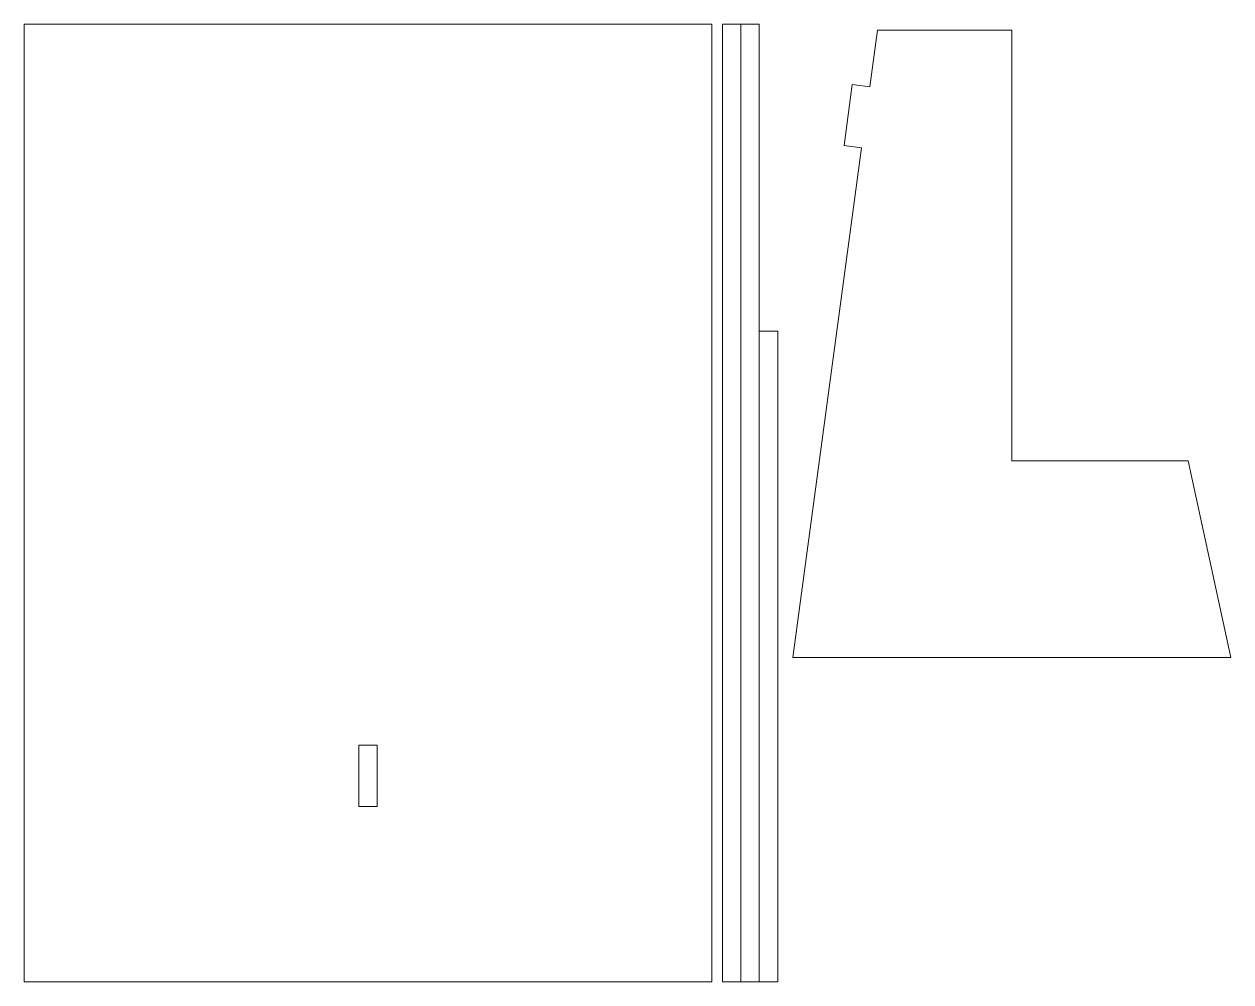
# Model space of a CAD drawing. Header units: inches. Extents: x -3.38 to 2.4, y -4.28 to 3.37.
# Drawn here: x -3.382 to -0.631, y 0.475 to 2.659 of the extents above; entities that cross this region are included whole.
import ezdxf

# ---------------------------------------------------------------- set-up
doc = ezdxf.new("R2010")
doc.units = ezdxf.units.IN
doc.header["$MEASUREMENT"] = 0
doc.layers.add('Katman 1', color=7, linetype='Continuous')

msp = doc.modelspace()

# ---------------------------------------------------------------- linework, layer by layer
at = {"layer": 'Katman 1', "color": 250, "lineweight": 9}
for points in [[(-1.8146, 2.6591), (-1.8146, 2.6591), (-3.3824, 2.6591), (-3.3824, 2.6591)], [(-3.3824, 2.6591), (-3.3824, 2.6591), (-3.3824, 0.4752), (-3.3824, 0.4752)], [(-1.8146, 0.4752), (-1.8146, 0.4752), (-1.8146, 2.6591), (-1.8146, 2.6591)], [(-1.7481, 2.6591), (-1.7481, 2.6591), (-1.7901, 2.6591), (-1.7901, 2.6591)], [(-1.7901, 2.6591), (-1.7901, 2.6591), (-1.7901, 0.4752), (-1.7901, 0.4752)], [(-1.7061, 2.6591), (-1.7061, 2.6591), (-1.7481, 2.6591), (-1.7481, 2.6591)], [(-1.7481, 2.6591), (-1.7481, 2.6591), (-1.7481, 0.4752), (-1.7481, 0.4752)], [(-1.7481, 0.4752), (-1.7481, 0.4752), (-1.7481, 2.6591), (-1.7481, 2.6591)], [(-1.7061, 0.4752), (-1.7061, 0.4752), (-1.7061, 2.6591), (-1.7061, 2.6591)], [(-1.4368, 2.645), (-1.4368, 2.645), (-1.4543, 2.5158), (-1.4543, 2.5158)], [(-1.1305, 2.645), (-1.1305, 2.645), (-1.4368, 2.645), (-1.4368, 2.645)], [(-1.1305, 1.6634), (-1.1305, 1.6634), (-1.1305, 2.645), (-1.1305, 2.645)], [(-1.4939, 2.5211), (-1.4939, 2.5211), (-1.5128, 2.3826), (-1.5128, 2.3826)], [(-1.4543, 2.5158), (-1.4543, 2.5158), (-1.4939, 2.5211), (-1.4939, 2.5211)], [(-1.4728, 2.3772), (-1.4728, 2.3772), (-1.6292, 1.2151), (-1.6292, 1.2151)], [(-1.5128, 2.3826), (-1.5128, 2.3826), (-1.4728, 2.3772), (-1.4728, 2.3772)], [(-1.6641, 1.9591), (-1.6641, 1.9591), (-1.7061, 1.9591), (-1.7061, 1.9591)], [(-1.7061, 1.9591), (-1.7061, 1.9591), (-1.7061, 0.4752), (-1.7061, 0.4752)], [(-1.6641, 0.4752), (-1.6641, 0.4752), (-1.6641, 1.9591), (-1.6641, 1.9591)], [(-0.7283, 1.6634), (-0.7283, 1.6634), (-1.1305, 1.6634), (-1.1305, 1.6634)], [(-0.6307, 1.2151), (-0.6307, 1.2151), (-0.7283, 1.6634), (-0.7283, 1.6634)], [(-1.6292, 1.2151), (-1.6292, 1.2151), (-0.6307, 1.2151), (-0.6307, 1.2151)], [(-2.5775, 1.0149), (-2.5775, 1.0149), (-2.6195, 1.0149), (-2.6195, 1.0149)], [(-2.6195, 1.0149), (-2.6195, 1.0149), (-2.6195, 0.8749), (-2.6195, 0.8749)], [(-2.5775, 0.8749), (-2.5775, 0.8749), (-2.5775, 1.0149), (-2.5775, 1.0149)], [(-2.6195, 0.8749), (-2.6195, 0.8749), (-2.5775, 0.8749), (-2.5775, 0.8749)], [(-3.3824, 0.4752), (-3.3824, 0.4752), (-1.8146, 0.4752), (-1.8146, 0.4752)], [(-1.7901, 0.4752), (-1.7901, 0.4752), (-1.7481, 0.4752), (-1.7481, 0.4752)], [(-1.7481, 0.4752), (-1.7481, 0.4752), (-1.7061, 0.4752), (-1.7061, 0.4752)], [(-1.7061, 0.4752), (-1.7061, 0.4752), (-1.6641, 0.4752), (-1.6641, 0.4752)]]:
    msp.add_open_spline(points, degree=3, dxfattribs=at)

doc.saveas('drawing.dxf')
